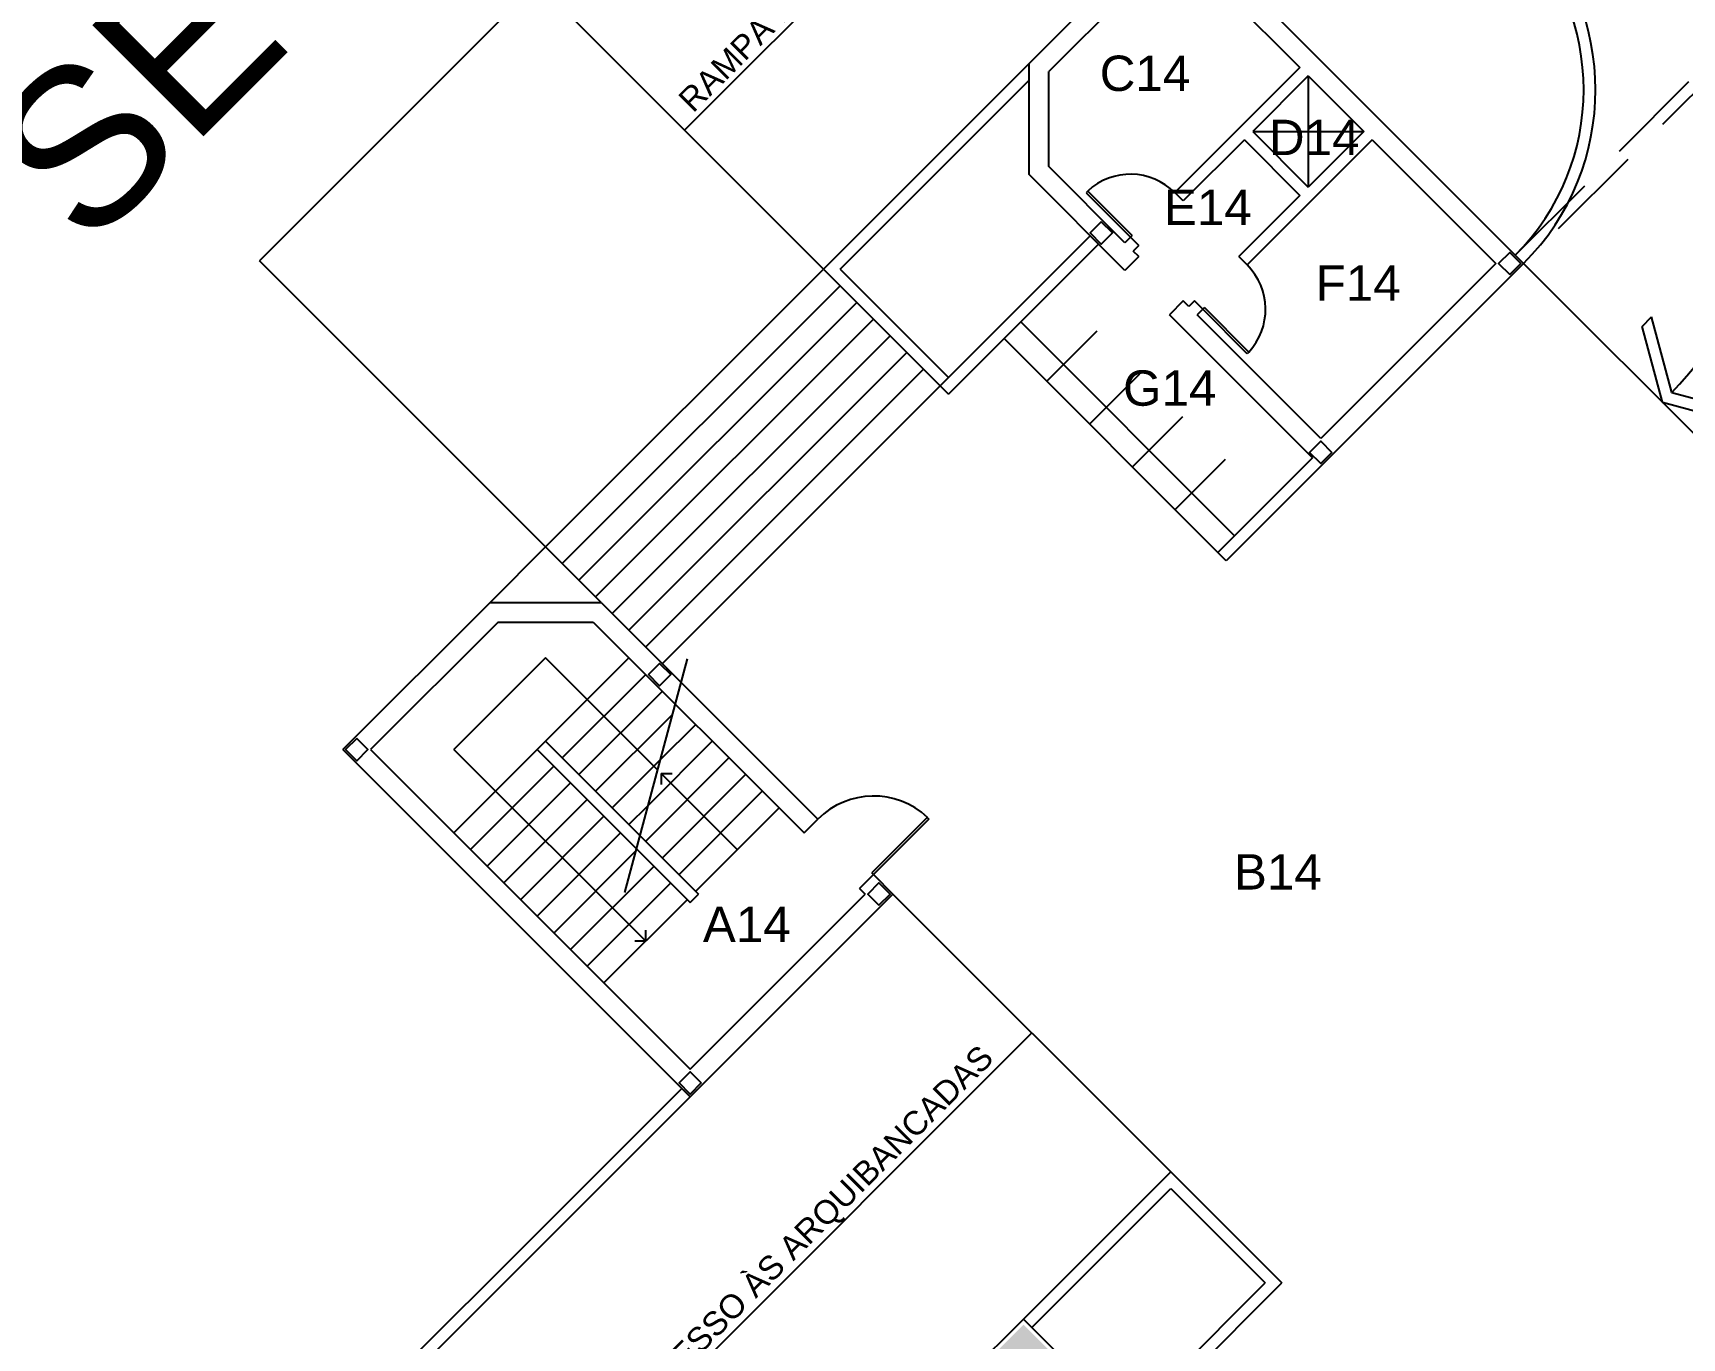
# Model space of a CAD drawing. Extents: x 652 to 872, y -56 to 210.
# Drawn here: x 721.73 to 742.72, y 168.66 to 185.27 of the extents above; entities that cross this region are included whole.
import ezdxf

# ---------------------------------------------------------------- set-up
doc = ezdxf.new("R2010")
doc.units = 0
doc.header["$LTSCALE"] = 2
doc.linetypes.add('HIDDEN', pattern=[0.375, 0.25, -0.125])
for name, color, linetype in [('01', 1, 'CONTINUOUS'), ('06', 6, 'CONTINUOUS'), ('DIVISÓRIAS-ARY', 2, 'CONTINUOUS'), ('ESCADA-ARY', 7, 'CONTINUOUS'), ('ESQUADRIA-ARY', 2, 'CONTINUOUS'), ('HACHURAS-ARY', 9, 'CONTINUOUS'), ('INDICAÇÕES-ARY', 2, 'CONTINUOUS'), ('PAREDE-ALTA-ARY', 1, 'CONTINUOUS'), ('PILARES-PRINC-ARY', 5, 'CONTINUOUS'), ('PILARES-SECUND-ARY', 5, 'CONTINUOUS'), ('RAMPA-ARY', 2, 'CONTINUOUS'), ('RAMPA-INT-ARY', 7, 'CONTINUOUS'), ('RAMPA-PROJ-ARY', 7, 'HIDDEN'), ('TEXTO-PB-COR-ARY', 12, 'CONTINUOUS'), ('TEXTOG-EP-ARY', 11, 'CONTINUOUS')]:
    doc.layers.add(name, color=color, linetype=linetype)
doc.styles.add('ARIAL', font='arial.ttf', dxfattribs={"height": 0.5})

msp = doc.modelspace()

# ---------------------------------------------------------------- hatches: boundary and pattern name
at = {"layer": 'HACHURAS-ARY', "ltscale": 0.5}
msp.add_hatch(color=256, dxfattribs=at).paths.add_polyline_path([(734.34, 168.834), (733.703, 168.198), (735.047, 166.854), (735.683, 167.491)])

# ---------------------------------------------------------------- linework, layer by layer
at = {"layer": '01', "ltscale": 0.5}
for p, q in [((737.858, 184.833), (736.267, 183.242)), ((737.964, 184.727), (737.257, 184.019)), ((737.151, 183.913), (736.373, 183.136)), ((738.777, 183.913), (737.186, 182.322)), ((738.671, 184.019), (737.964, 183.312)), ((737.858, 183.206), (737.08, 182.428)), ((735.701, 182.676), (735.63, 182.605)), ((735.807, 182.57), (735.736, 182.499)), ((736.514, 181.863), (736.444, 181.792)), ((736.62, 181.757), (736.55, 181.686))]:
    msp.add_line(p, q, dxfattribs=at)
at = {"layer": '06', "ltscale": 0.5}
for p, q in [((729.727, 175.851), (729.727, 175.711)), ((729.727, 175.851), (729.867, 175.851)), ((729.532, 173.713), (729.532, 173.853)), ((729.532, 173.713), (729.392, 173.713))]:
    msp.add_line(p, q, dxfattribs=at)
at = {"layer": 'DIVISÓRIAS-ARY'}
for p, q in [((735.157, 183.262), (735.136, 183.241)), ((735.136, 183.241), (735.701, 182.676)), ((735.157, 183.262), (735.722, 182.697)), ((735.701, 182.676), (735.722, 182.697)), ((736.62, 181.757), (736.642, 181.778)), ((737.186, 181.191), (736.62, 181.757)), ((737.207, 181.213), (736.642, 181.778)), ((737.207, 181.213), (737.186, 181.191)), ((733.116, 175.29), (732.409, 174.583)), ((733.137, 175.269), (732.431, 174.562)), ((733.116, 175.29), (733.137, 175.269)), ((732.431, 174.562), (732.409, 174.583))]:
    msp.add_line(p, q, dxfattribs=at)
at = {"layer": 'DIVISÓRIAS-ARY', "color": 7, "ltscale": 0.5}
for centre, radius, start, end in [((735.701, 182.676), 0.8, 45, 132.8509), ((736.62, 181.757), 0.8, 317.1491, 45), ((732.431, 174.562), 1, 46.7191, 135)]:
    msp.add_arc(centre, radius, start, end, dxfattribs=at)
at = {"layer": 'ESCADA-ARY'}
for p, q in [((728.153, 185.911), (724.617, 182.375)), ((731.794, 182.269), (728.259, 185.805)), ((728.966, 178.027), (724.617, 182.375)), ((728.259, 178.734), (731.794, 182.269)), ((728.471, 178.522), (732.006, 182.057)), ((728.683, 178.31), (732.219, 181.845)), ((728.895, 178.097), (732.431, 181.633)), ((729.107, 177.885), (732.643, 181.421)), ((729.319, 177.673), (732.855, 181.209)), ((729.532, 177.461), (733.067, 180.997)), ((729.744, 177.249), (733.279, 180.784)), ((728.259, 176.259), (729.319, 177.32)), ((728.471, 176.047), (729.532, 177.108)), ((728.683, 175.835), (729.744, 176.895)), ((728.895, 175.623), (729.869, 176.596)), ((729.714, 176.017), (730.168, 176.471)), ((728.153, 176.153), (727.092, 175.092)), ((729.558, 175.437), (730.38, 176.259)), ((728.365, 175.941), (727.304, 174.88)), ((729.107, 175.41), (729.714, 176.017)), ((729.532, 174.986), (730.592, 176.047)), ((728.577, 175.729), (727.516, 174.668)), ((729.744, 174.774), (730.804, 175.835)), ((728.789, 175.517), (727.728, 174.456)), ((729.956, 174.562), (731.016, 175.623)), ((729.001, 175.304), (727.941, 174.244)), ((729.319, 175.198), (729.558, 175.437)), ((730.168, 174.35), (731.229, 175.41)), ((729.213, 175.092), (728.153, 174.032)), ((729.425, 174.88), (728.365, 173.819)), ((729.638, 174.668), (728.577, 173.607)), ((729.85, 174.456), (728.789, 173.395)), ((730.062, 174.244), (729.001, 173.183))]:
    msp.add_line(p, q, dxfattribs=at)
at = {"layer": 'ESCADA-ARY', "ltscale": 0.5}
msp.add_line((728.259, 178.734), (727.552, 178.027), dxfattribs=at)
at = {"layer": 'ESQUADRIA-ARY'}
for p, q in [((737.027, 178.875), (734.305, 181.598)), ((736.815, 178.663), (734.092, 181.386)), ((735.273, 181.477), (734.637, 180.841)), ((735.818, 180.933), (735.181, 180.297)), ((736.362, 180.388), (735.726, 179.752)), ((736.907, 179.844), (736.27, 179.208))]:
    msp.add_line(p, q, dxfattribs=at)
at = {"layer": 'INDICAÇÕES-ARY', "ltscale": 0.5}
for p, q in [((737.964, 184.727), (737.964, 183.312)), ((737.257, 184.019), (738.671, 184.019)), ((728.259, 177.32), (727.092, 176.153)), ((729.681, 175.897), (728.259, 177.32)), ((729.532, 173.713), (727.092, 176.153)), ((729.727, 175.851), (730.698, 174.88))]:
    msp.add_line(p, q, dxfattribs=at)
at = {"layer": 'INDICAÇÕES-ARY'}
msp.add_line((730.059, 177.307), (729.263, 174.335), dxfattribs=at)
at = {"layer": 'PAREDE-ALTA-ARY'}
for p, q in [((736.284, 186.76), (734.411, 184.886)), ((736.284, 186.76), (740.704, 182.34)), ((736.284, 186.406), (734.661, 184.782)), ((736.284, 186.406), (737.858, 184.833)), ((734.411, 183.471), (734.411, 184.886)), ((734.661, 183.575), (734.661, 184.782)), ((737.964, 184.727), (738.671, 184.019)), ((737.151, 183.913), (737.858, 183.206)), ((737.257, 184.019), (737.964, 183.312)), ((738.777, 183.913), (740.35, 182.34)), ((735.63, 182.252), (734.411, 183.471)), ((735.63, 182.605), (734.661, 183.575)), ((736.373, 183.136), (736.267, 183.242)), ((735.188, 182.694), (733.279, 180.784)), ((735.294, 182.588), (733.385, 180.678)), ((735.807, 182.57), (735.701, 182.676)), ((735.807, 182.428), (735.63, 182.252)), ((735.807, 182.428), (735.736, 182.499)), ((737.186, 182.322), (737.08, 182.428)), ((740.704, 182.34), (736.921, 178.557)), ((740.35, 182.34), (738.123, 180.113)), ((736.373, 181.863), (736.196, 181.686)), ((736.444, 181.792), (736.373, 181.863)), ((736.62, 181.757), (736.514, 181.863)), ((738.017, 179.865), (736.196, 181.686)), ((738.123, 180.113), (736.55, 181.686)), ((733.279, 180.784), (733.385, 180.678)), ((738.017, 179.865), (736.815, 178.663)), ((736.921, 178.557), (736.815, 178.663)), ((727.552, 178.027), (725.678, 176.153)), ((727.552, 178.027), (728.966, 178.027)), ((728.966, 178.027), (731.724, 175.269)), ((727.655, 177.777), (726.031, 176.153)), ((727.655, 177.777), (728.862, 177.777)), ((728.862, 177.777), (731.547, 175.092)), ((730.097, 171.734), (725.678, 176.153)), ((726.031, 176.153), (730.097, 172.087)), ((726.031, 176.153), (730.097, 172.087)), ((728.259, 176.259), (728.153, 176.153)), ((728.153, 176.153), (730.097, 174.208)), ((728.259, 176.259), (730.203, 174.314)), ((731.547, 175.092), (731.724, 175.269)), ((732.254, 174.385), (732.431, 174.562)), ((732.431, 174.562), (732.678, 174.314)), ((730.097, 172.087), (732.325, 174.314)), ((730.097, 171.734), (732.678, 174.314)), ((730.097, 174.208), (730.203, 174.314)), ((732.254, 174.385), (732.325, 174.314)), ((734.34, 168.905), (736.214, 170.779)), ((736.214, 170.779), (737.628, 169.365)), ((734.446, 168.799), (736.214, 170.567)), ((736.214, 170.567), (737.416, 169.365)), ((735.648, 167.597), (737.416, 169.365)), ((735.754, 167.491), (737.628, 169.365))]:
    msp.add_line(p, q, dxfattribs=at)
at = {"layer": 'PILARES-PRINC-ARY'}
msp.add_lwpolyline([(734.34, 168.905), (733.633, 168.198), (735.047, 166.784), (735.754, 167.491)], close=True, dxfattribs=at)
at = {"layer": 'PILARES-SECUND-ARY'}
for points in [[(735.33, 182.87), (735.188, 182.729), (735.33, 182.588), (735.471, 182.729)], [(740.527, 182.199), (740.668, 182.34), (740.527, 182.482), (740.386, 182.34)], [(738.264, 179.936), (738.123, 179.795), (737.981, 179.936), (738.123, 180.077)], [(729.567, 177.108), (729.708, 177.249), (729.85, 177.108), (729.708, 176.966)], [(725.855, 176.294), (725.713, 176.153), (725.855, 176.012), (725.996, 176.153)], [(732.501, 174.173), (732.643, 174.314), (732.501, 174.456), (732.36, 174.314)], [(730.239, 171.91), (730.097, 171.769), (729.956, 171.91), (730.097, 172.052)]]:
    msp.add_lwpolyline(points, close=True, dxfattribs=at)
at = {"layer": 'RAMPA-ARY'}
for p, q in [((734.411, 184.886), (731.794, 182.269)), ((732.006, 182.269), (734.411, 184.674)), ((731.794, 182.269), (733.279, 180.784)), ((732.006, 182.269), (733.385, 180.891)), ((740.704, 182.34), (744.239, 178.805)), ((732.678, 174.314), (736.214, 170.779))]:
    msp.add_line(p, q, dxfattribs=at)
msp.add_lwpolyline([(744.239, 178.805, 1), (732.749, 190.295), (728.259, 185.805), (728.153, 185.911), (732.643, 190.401, -1), (744.345, 178.699)], format="xyb", dxfattribs=at)
for points in [[(724.529, 166.378), (729.991, 171.84)], [(730.097, 171.734), (724.697, 166.333)]]:
    msp.add_lwpolyline(points, dxfattribs=at)
for radius in [3.125, 2.975]:
    msp.add_arc((738.494, 184.55), radius, 315, 135, dxfattribs=at)
at = {"layer": 'RAMPA-INT-ARY'}
for p, q in [((742.211, 181.54), (742.333, 181.663)), ((742.47, 180.574), (742.211, 181.54)), ((742.592, 180.697), (742.333, 181.663)), ((742.592, 180.697), (743.558, 180.438)), ((742.47, 180.574), (743.436, 180.315)), ((734.446, 172.547), (727.748, 165.848))]:
    msp.add_line(p, q, dxfattribs=at)
msp.add_lwpolyline([(742.592, 180.697, 0.984719), (734.517, 188.527), (730.027, 184.037)], format="xyb", dxfattribs=at)
at = {"layer": 'RAMPA-PROJ-ARY', "linetype": 'HIDDEN', "ltscale": 2.5}
for points in [[(740.598, 182.446), (745.944, 187.792)], [(746.007, 187.643), (740.704, 182.34)]]:
    msp.add_lwpolyline(points, dxfattribs=at)

# ---------------------------------------------------------------- texts
at = {"layer": 'TEXTO-PB-COR-ARY', "style": 'ARIAL'}
for s, p in [('RAMPA DE ACESSO ÀS BILHETERIAS', (730.134, 184.247)), ('RAMPA DE ACESSO ÀS ARQUIBANCADAS', (727.986, 166.212))]:
    msp.add_text(s, height=0.3, rotation=45, dxfattribs=at).set_placement(p)
for s, p in [('C14', (735.31, 184.536)), ('D14', (737.463, 183.72)), ('E14', (736.127, 182.83)), ('F14', (738.057, 181.865)), ('G14', (735.607, 180.53)), ('B14', (737.018, 174.372)), ('A14', (730.26, 173.704))]:
    msp.add_text(s, height=0.45, dxfattribs=at).set_placement(p)
at = {"layer": 'TEXTOG-EP-ARY', "style": 'ARIAL'}
msp.add_text('SETOR 4', height=2, rotation=45, dxfattribs=at).set_placement((722.424, 182.479))

doc.saveas('drawing.dxf')
